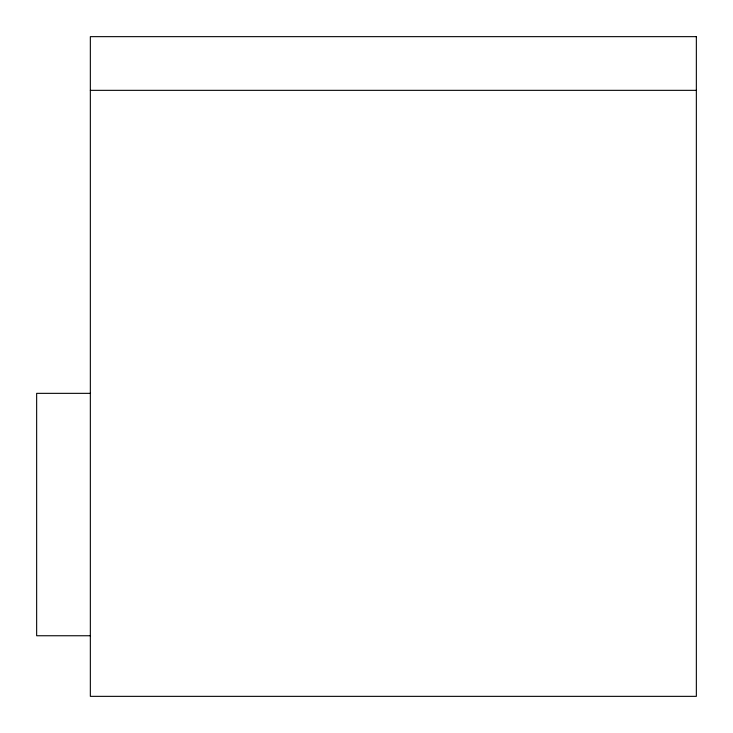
<?xml version="1.0" encoding="UTF-8"?>
<svg xmlns="http://www.w3.org/2000/svg" width="733" height="733" viewBox="0 0 733 733"><rect width="100%" height="100%" fill="white"/><g stroke="black" fill="none" stroke-linecap="round" stroke-linejoin="round"><path stroke-width="1.1" d="M90.342 90.342L696.35 90.342M90.342 393.346L36.65 393.346L36.65 635.749L90.342 635.749M696.35 36.65L90.342 36.65L90.342 696.35L696.35 696.35L696.35 36.65"/></g></svg>
